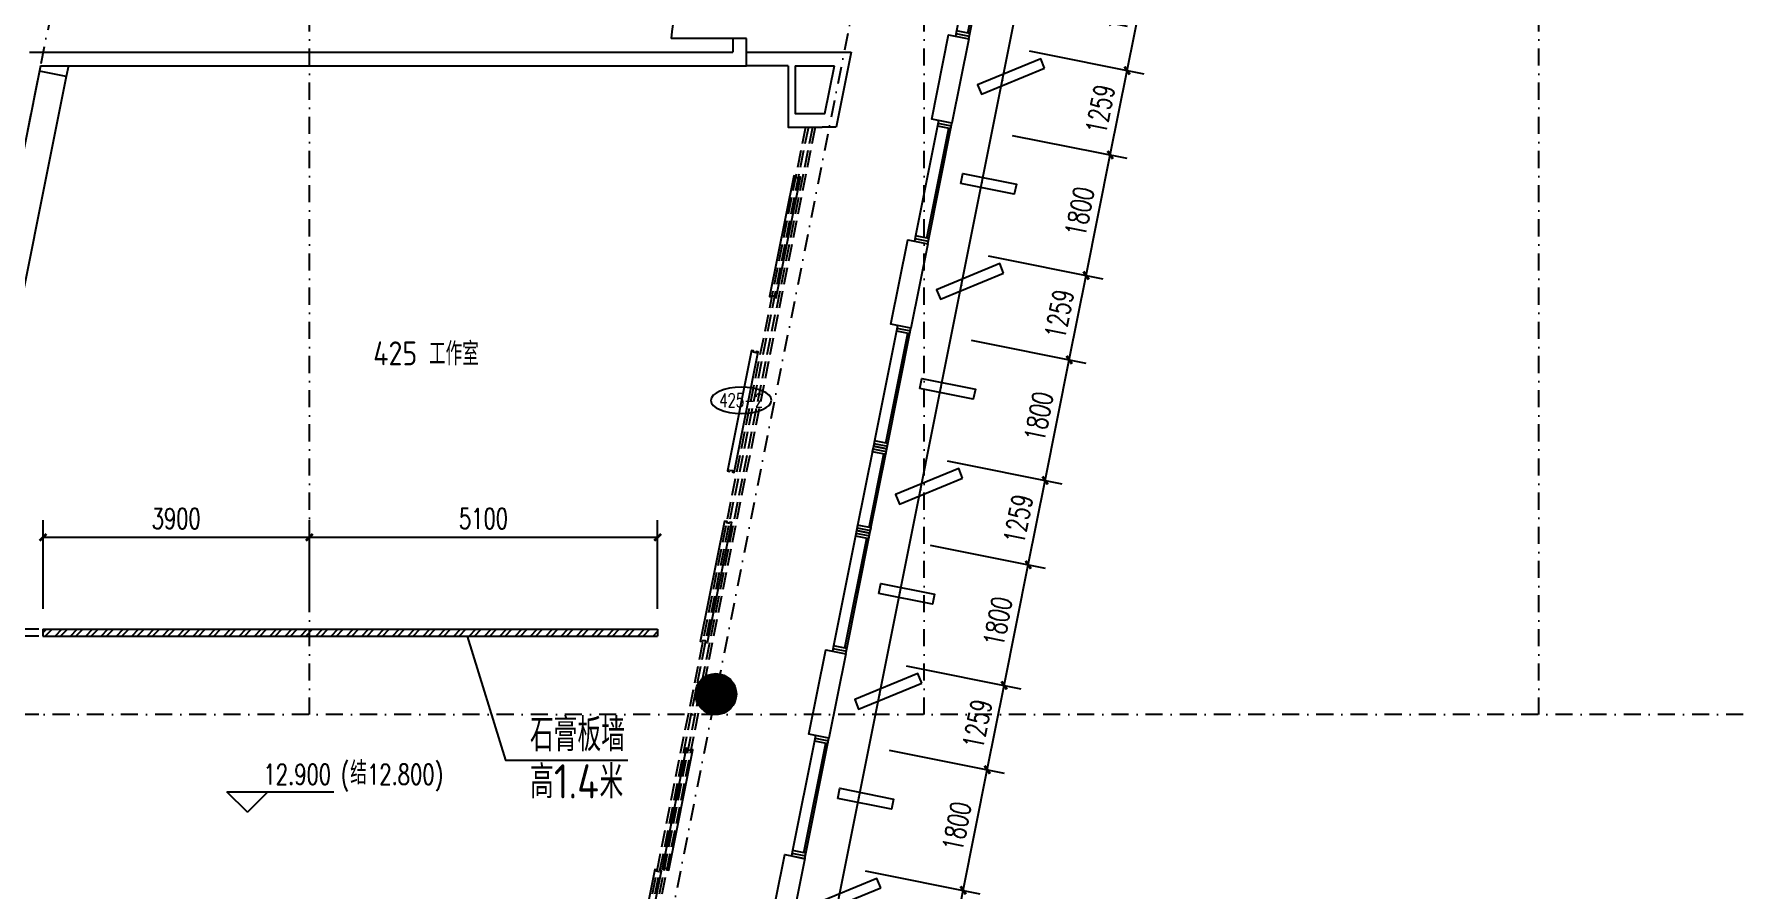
# Model space of a CAD drawing. Extents: x -354516 to 794396, y -401250 to -150594.
# Drawn here: x -271746 to -246784, y -334724 to -322196 of the extents above; entities that cross this region are included whole.
import ezdxf
from ezdxf.enums import TextEntityAlignment as Align

# ---------------------------------------------------------------- set-up
doc = ezdxf.new("R2010")
doc.units = 0
doc.header["$LTSCALE"] = 1000
doc.header["$MEASUREMENT"] = 0
for name, pattern in [('510I-01-Studio-plan-01$0$DASH', [0.35, 0.25, -0.1]), ('DASHDOT2', [0.5, 0.25, -0.125, 0, -0.125]), ('DOTE', [2.42, 2, -0.2, 0.02, -0.2])]:
    doc.linetypes.add(name, pattern=pattern)
for name, color, linetype in [('510p-01$0$Door No.', 252, 'Continuous'), ('an-furniture', 176, 'Continuous'), ('an-wall', 4, 'Continuous'), ('an-wndw', 2, 'Continuous'), ('an-wndw-mull-h', 2, 'Continuous'), ('COLUMN', 2, 'Continuous'), ('DIM_ELEV', 3, 'Continuous'), ('DOTE', 251, 'DOTE'), ('PUB_DIM', 3, 'Continuous'), ('PUB_HATCH', 8, 'Continuous'), ('PUB_TEXT', 7, 'Continuous'), ('SEE', 5, 'Continuous'), ('WALL', 2, 'Continuous'), ('WALL-MOVE', 6, 'Continuous'), ('WINDOW', 4, 'Continuous'), ('墙体', 7, 'Continuous'), ('房间名字和编号', 252, 'Continuous'), ('石膏墙体', 31, 'Continuous')]:
    doc.layers.add(name, color=color, linetype=linetype)
doc.styles.add('510p-04$0$_TCH_WINDOW', font='SIMPLEX', dxfattribs={"bigfont": 'GBCBIG'})
doc.styles.add('_TCH_DIM', font='SIMPLEX', dxfattribs={"bigfont": 'GBCBIG'})
doc.styles.add('_TCH_DIM_T3', font='SIMPLEX', dxfattribs={"width": 0.705882, "bigfont": 'GBCBIG'})
doc.styles.get("Standard").update_dxf_attribs({"font": 'gbenor.shx', "bigfont": 'gbcbig.shx'})
doc.dimstyles.new('_TCH_ARCH&&100', dxfattribs={"dimtxt": 297.5, "dimasz": 100, "dimexe": 250, "dimexo": 300, "dimgap": 126.25, "dimtad": 1, "dimdec": 0, "dimzin": 0, "dimdsep": 46, "dimtxsty": '_TCH_DIM_T3', "dimblk": 'ARCHTICK', "dimcen": 0.09, "dimclrt": 7, "dimazin": 2, "dimtfac": 1, "dimtdec": 0, "dimtix": 1, "dimtmove": 2, "dimatfit": 3, "dimfxl": 0, "dimtolj": 1, "dimtzin": 0, "dimarcsym": 0})

# ---------------------------------------------------------------- blocks, each defined once
blk = doc.blocks.new('GRID')
at = {"layer": '墙体', "color": 250, "linetype": 'DASHDOT2', "lineweight": -3}
for p, q in [((65920.9, 80687.3), (49202.5, -2904.3)), ((77197.5, 78432), (60479.2, -5159.7)), ((62936.4, 36586.5), (62936.4, 72586.5)), ((71936.4, 36586.5), (71936.4, 72586.5)), ((80936.4, 36586.5), (80936.4, 72586.5)), ((107436.4, 36586.5), (-19063.6, 36586.5))]:
    blk.add_line(p, q, dxfattribs=at)
blk = doc.blocks.new('A$C4BD07983')
at = {"layer": 'an-wndw-mull-h'}
blk.add_line((0, 0), (0, 200), dxfattribs=at)
blk.add_lwpolyline([(40, 200), (-40, 200), (-40, 0), (40, 0)], close=True, dxfattribs=at)
blk = doc.blocks.new('UBB side window')
at = {"layer": 'SEE'}
blk.add_lwpolyline([(498339312, 3089844226), (498338991, 3089842617)], dxfattribs=at)
at = {"layer": 'WINDOW'}
for points in [[(498339171, 3089842500), (498339524, 3089844265)], [(498339158, 3089842584), (498339479, 3089844192)]]:
    blk.add_lwpolyline(points, dxfattribs=at)
at = {"rotation": 258.6900676666284}
for p in [(498339320, 3089844265), (498338983, 3089842578)]:
    blk.add_blockref('A$C4BD07983', p, dxfattribs=at)
blk = doc.blocks.new('UBB Side Wall Model')
at = {"layer": 'an-wall'}
for points in [[(498339594, 3089843082), (498339623, 3089843230), (498340408, 3089843073), (498340378, 3089842926), (498339594, 3089843082)], [(498340222, 3089841771), (498340165, 3089841910), (498339241, 3089841529), (498339298, 3089841390), (498340222, 3089841771)], [(498338994, 3089840082), (498339023, 3089840230), (498339808, 3089840073), (498339778, 3089839926), (498338994, 3089840082)], [(498339622, 3089838771), (498339565, 3089838910), (498338641, 3089838529), (498338698, 3089838390), (498339622, 3089838771)]]:
    blk.add_lwpolyline(points, dxfattribs=at)
for points in [[(498339111, 3089842200), (498338864, 3089840965), (498338570, 3089841024), (498338817, 3089842259)], [(498338511, 3089839200), (498338264, 3089837965), (498337970, 3089838024), (498338217, 3089839259)]]:
    blk.add_lwpolyline(points, close=True, dxfattribs=at)
blk.add_point((498339903, 3089843097), dxfattribs=at)
at = {"layer": 'an-wndw'}
for p in [(498339603, 3089841597), (498339303, 3089840097), (498339003, 3089838597)]:
    blk.add_point(p, dxfattribs=at)
for p in [(-60, -300), (-660, -3300)]:
    blk.add_blockref('UBB side window', p, dxfattribs=at)
blk = doc.blocks.new('ubb glaz 2')
at = {"layer": 'an-wall'}
for points in [[(498274741, 3089861082), (498274712, 3089861230), (498273927, 3089861073), (498273957, 3089860926), (498274741, 3089861082)], [(498274113, 3089859771), (498274170, 3089859910), (498275094, 3089859529), (498275037, 3089859390), (498274113, 3089859771)], [(498275341, 3089858082), (498275312, 3089858230), (498274527, 3089858073), (498274557, 3089857926), (498275341, 3089858082)], [(498274713, 3089856771), (498274770, 3089856910), (498275694, 3089856529), (498275637, 3089856390), (498274713, 3089856771)]]:
    blk.add_lwpolyline(points, dxfattribs=at)
blk.add_lwpolyline([(498275824, 3089857200), (498276071, 3089855965), (498276365, 3089856024), (498276118, 3089857259)], close=True, dxfattribs=at)
blk.add_point((498274432, 3089861097), dxfattribs=at)
at = {"layer": 'an-wndw'}
for points in [[(498275471, 3089858965), (498275224, 3089860200)], [(498275420, 3089860239), (498275667, 3089859004)], [(498275484, 3089859049), (498275269, 3089860127)]]:
    blk.add_lwpolyline(points, dxfattribs=at)
for p in [(498274732, 3089859597), (498275032, 3089858097), (498275332, 3089856597)]:
    blk.add_point(p, dxfattribs=at)
at = {"layer": 'an-wndw', "xscale": -1}
for p in [(996614395, 17700), (996614995, 14700)]:
    blk.add_blockref('UBB side window', p, dxfattribs=at)
at = {"layer": 'an-wndw-mull-h', "xscale": -1, "rotation": 101.3099323333716}
for p in [(498275428, 3089860200), (498275659, 3089859043)]:
    blk.add_blockref('A$C4BD07983', p, dxfattribs=at)
blk = doc.blocks.new('A$C168904E7')
at = {"layer": 'an-furniture', "linetype": '510I-01-Studio-plan-01$0$DASH'}
for p, q in [((-396, 0), (4244, -23200)), ((-355, 0), (4285, -23200)), ((-294, 0), (4346, -23200)), ((-253, 0), (4387, -23200))]:
    blk.add_line(p, q, dxfattribs=at)
at = {"layer": 'WALL-MOVE'}
for points in [[(204, -2491), (175, -2497), (-178, -732), (-149, -726), (-145, -746), (-106, -738), (-109, -719), (-80, -713), (273, -2478), (244, -2484), (240, -2464), (200, -2472), (204, -2491)], [(821, -5047), (792, -5053), (439, -3288), (468, -3282), (472, -3301), (511, -3293), (507, -3274), (537, -3268), (890, -5033), (860, -5039), (856, -5019), (817, -5027), (821, -5047)], [(861, -5776), (832, -5782), (1185, -7547), (1214, -7541), (1210, -7521), (1250, -7514), (1254, -7533), (1283, -7527), (930, -5762), (901, -5768), (904, -5788), (865, -5796), (861, -5776)], [(1778, -10872), (1749, -10878), (1396, -9113), (1425, -9107), (1429, -9126), (1469, -9118), (1465, -9099), (1494, -9093), (1847, -10858), (1818, -10864), (1814, -10844), (1775, -10852), (1778, -10872)], [(2239, -12644), (2209, -12650), (1856, -10885), (1886, -10879), (1890, -10899), (1929, -10891), (1925, -10871), (1954, -10865), (2307, -12630), (2278, -12636), (2274, -12616), (2235, -12624), (2239, -12644)], [(2090, -12431), (2061, -12436), (2414, -14202), (2443, -14196), (2439, -14176), (2479, -14168), (2482, -14188), (2512, -14182), (2159, -12417), (2129, -12423), (2133, -12442), (2094, -12450), (2090, -12431)], [(3267, -17804), (3238, -17810), (2885, -16045), (2914, -16039), (2918, -16059), (2957, -16051), (2953, -16031), (2983, -16026), (3336, -17791), (3306, -17797), (3302, -17777), (3263, -17785), (3267, -17804)], [(3660, -20278), (3630, -20284), (3277, -18519), (3307, -18513), (3311, -18532), (3350, -18525), (3346, -18505), (3375, -18499), (3728, -20264), (3699, -20270), (3695, -20250), (3656, -20258), (3660, -20278)], [(3932, -21128), (3902, -21134), (4255, -22899), (4285, -22893), (4281, -22874), (4320, -22866), (4324, -22885), (4353, -22880), (4000, -21115), (3971, -21120), (3975, -21140), (3936, -21148), (3932, -21128)]]:
    blk.add_lwpolyline(points, dxfattribs=at)
blk = doc.blocks.new('_ArchTick')
at = {"color": 0, "linetype": 'ByBlock', "const_width": 0.4}
blk.add_lwpolyline([(-0.5, -0.5), (0.5, 0.5)], dxfattribs=at)
blk = doc.blocks.new('*D543')
at = {"layer": 'Defpoints', "color": 0}
for p in [(-259872, -334384), (-258142, -334730), (-260119, -335619)]:
    blk.add_point(p, dxfattribs=at)
at = {"layer": 'PUB_DIM', "color": 0, "lineweight": -2}
for p, q in [((-259578, -334443), (-257897, -334779)), ((-258389, -335965), (-258142, -334730)), ((-259825, -335678), (-258144, -336014))]:
    blk.add_line(p, q, dxfattribs=at)
at = {"layer": 'PUB_DIM', "color": 0, "lineweight": -2, "xscale": 100, "yscale": 100, "zscale": 100}
for p, rotation in [((-258142, -334730), 78.690067402127), ((-258389, -335965), 258.690067402127)]:
    blk.add_blockref('_ArchTick', p, dxfattribs=dict(at, rotation=rotation))
at = {"layer": 'PUB_DIM', "color": 7, "insert": (-258535, -335294), "char_height": 297.5, "attachment_point": 5, "rotation": 78.6901, "style": '_TCH_DIM_T3'}
blk.add_mtext('\\A1;1259', dxfattribs=at)
blk = doc.blocks.new('*D544')
at = {"layer": 'Defpoints', "color": 0}
for p in [(-259519, -332619), (-257789, -332965), (-259872, -334384)]:
    blk.add_point(p, dxfattribs=at)
at = {"layer": 'PUB_DIM', "color": 0, "lineweight": -2}
for p, q in [((-259225, -332678), (-257544, -333014)), ((-258142, -334730), (-257789, -332965)), ((-259578, -334443), (-257897, -334779))]:
    blk.add_line(p, q, dxfattribs=at)
at = {"layer": 'PUB_DIM', "color": 0, "lineweight": -2, "xscale": 100, "yscale": 100, "zscale": 100}
for p, rotation in [((-257789, -332965), 78.69006740212704), ((-258142, -334730), 258.6900674021271)]:
    blk.add_blockref('_ArchTick', p, dxfattribs=dict(at, rotation=rotation))
at = {"layer": 'PUB_DIM', "color": 7, "insert": (-258235, -333794), "char_height": 297.5, "attachment_point": 5, "rotation": 78.6901, "style": '_TCH_DIM_T3'}
blk.add_mtext('\\A1;1800', dxfattribs=at)
blk = doc.blocks.new('*D545')
at = {"layer": 'Defpoints', "color": 0}
for p in [(-259272, -331384), (-257542, -331730), (-259519, -332619)]:
    blk.add_point(p, dxfattribs=at)
at = {"layer": 'PUB_DIM', "color": 0, "lineweight": -2}
for p, q in [((-258978, -331443), (-257297, -331779)), ((-257789, -332965), (-257542, -331730)), ((-259225, -332678), (-257544, -333014))]:
    blk.add_line(p, q, dxfattribs=at)
at = {"layer": 'PUB_DIM', "color": 0, "lineweight": -2, "xscale": 100, "yscale": 100, "zscale": 100}
for p, rotation in [((-257542, -331730), 78.69006740212829), ((-257789, -332965), 258.6900674021283)]:
    blk.add_blockref('_ArchTick', p, dxfattribs=dict(at, rotation=rotation))
at = {"layer": 'PUB_DIM', "color": 7, "insert": (-257935, -332294), "char_height": 297.5, "attachment_point": 5, "rotation": 78.6901, "style": '_TCH_DIM_T3'}
blk.add_mtext('\\A1;1259', dxfattribs=at)
blk = doc.blocks.new('*D546')
at = {"layer": 'Defpoints', "color": 0}
for p in [(-258919, -329619), (-257189, -329965), (-259272, -331384)]:
    blk.add_point(p, dxfattribs=at)
at = {"layer": 'PUB_DIM', "color": 0, "lineweight": -2}
for p, q in [((-258625, -329678), (-256944, -330014)), ((-257542, -331730), (-257189, -329965)), ((-258978, -331443), (-257297, -331779))]:
    blk.add_line(p, q, dxfattribs=at)
at = {"layer": 'PUB_DIM', "color": 0, "lineweight": -2, "xscale": 100, "yscale": 100, "zscale": 100}
for p, rotation in [((-257189, -329965), 78.69006740212797), ((-257542, -331730), 258.690067402128)]:
    blk.add_blockref('_ArchTick', p, dxfattribs=dict(at, rotation=rotation))
at = {"layer": 'PUB_DIM', "color": 7, "insert": (-257635, -330794), "char_height": 297.5, "attachment_point": 5, "rotation": 78.6901, "style": '_TCH_DIM_T3'}
blk.add_mtext('\\A1;1800', dxfattribs=at)
blk = doc.blocks.new('*D547')
at = {"layer": 'Defpoints', "color": 0}
for p in [(-258672, -328384), (-256942, -328730), (-258919, -329619)]:
    blk.add_point(p, dxfattribs=at)
at = {"layer": 'PUB_DIM', "color": 0, "lineweight": -2}
for p, q in [((-258378, -328443), (-256697, -328779)), ((-257189, -329965), (-256942, -328730)), ((-258625, -329678), (-256944, -330014))]:
    blk.add_line(p, q, dxfattribs=at)
at = {"layer": 'PUB_DIM', "color": 0, "lineweight": -2, "xscale": 100, "yscale": 100, "zscale": 100}
for p, rotation in [((-256942, -328730), 78.69006740212751), ((-257189, -329965), 258.6900674021275)]:
    blk.add_blockref('_ArchTick', p, dxfattribs=dict(at, rotation=rotation))
at = {"layer": 'PUB_DIM', "color": 7, "insert": (-257335, -329294), "char_height": 297.5, "attachment_point": 5, "rotation": 78.6901, "style": '_TCH_DIM_T3'}
blk.add_mtext('\\A1;1259', dxfattribs=at)
blk = doc.blocks.new('*D548')
at = {"layer": 'Defpoints', "color": 0}
for p in [(-258319, -326619), (-256589, -326965), (-258672, -328384)]:
    blk.add_point(p, dxfattribs=at)
at = {"layer": 'PUB_DIM', "color": 0, "lineweight": -2}
for p, q in [((-258025, -326678), (-256344, -327014)), ((-256942, -328730), (-256589, -326965)), ((-258378, -328443), (-256697, -328779))]:
    blk.add_line(p, q, dxfattribs=at)
at = {"layer": 'PUB_DIM', "color": 0, "lineweight": -2, "xscale": 100, "yscale": 100, "zscale": 100}
for p, rotation in [((-256589, -326965), 78.69006740212741), ((-256942, -328730), 258.6900674021274)]:
    blk.add_blockref('_ArchTick', p, dxfattribs=dict(at, rotation=rotation))
at = {"layer": 'PUB_DIM', "color": 7, "insert": (-257035, -327794), "char_height": 297.5, "attachment_point": 5, "rotation": 78.6901, "style": '_TCH_DIM_T3'}
blk.add_mtext('\\A1;1800', dxfattribs=at)
blk = doc.blocks.new('*D549')
at = {"layer": 'Defpoints', "color": 0}
for p in [(-258072, -325384), (-256342, -325730), (-258319, -326619)]:
    blk.add_point(p, dxfattribs=at)
at = {"layer": 'PUB_DIM', "color": 0, "lineweight": -2}
for p, q in [((-257778, -325443), (-256097, -325779)), ((-256589, -326965), (-256342, -325730)), ((-258025, -326678), (-256344, -327014))]:
    blk.add_line(p, q, dxfattribs=at)
at = {"layer": 'PUB_DIM', "color": 0, "lineweight": -2, "xscale": 100, "yscale": 100, "zscale": 100}
for p, rotation in [((-256342, -325730), 78.690067402127), ((-256589, -326965), 258.690067402127)]:
    blk.add_blockref('_ArchTick', p, dxfattribs=dict(at, rotation=rotation))
at = {"layer": 'PUB_DIM', "color": 7, "insert": (-256735, -326294), "char_height": 297.5, "attachment_point": 5, "rotation": 78.6901, "style": '_TCH_DIM_T3'}
blk.add_mtext('\\A1;1259', dxfattribs=at)
blk = doc.blocks.new('*D550')
at = {"layer": 'Defpoints', "color": 0}
for p in [(-257719, -323619), (-255989, -323965), (-258072, -325384)]:
    blk.add_point(p, dxfattribs=at)
at = {"layer": 'PUB_DIM', "color": 0, "lineweight": -2}
for p, q in [((-257425, -323678), (-255744, -324014)), ((-256342, -325730), (-255989, -323965)), ((-257778, -325443), (-256097, -325779))]:
    blk.add_line(p, q, dxfattribs=at)
at = {"layer": 'PUB_DIM', "color": 0, "lineweight": -2, "xscale": 100, "yscale": 100, "zscale": 100}
for p, rotation in [((-255989, -323965), 78.69006740212741), ((-256342, -325730), 258.6900674021274)]:
    blk.add_blockref('_ArchTick', p, dxfattribs=dict(at, rotation=rotation))
at = {"layer": 'PUB_DIM', "color": 7, "insert": (-256435, -324794), "char_height": 297.5, "attachment_point": 5, "rotation": 78.6901, "style": '_TCH_DIM_T3'}
blk.add_mtext('\\A1;1800', dxfattribs=at)
blk = doc.blocks.new('*D551')
at = {"layer": 'Defpoints', "color": 0}
for p in [(-257472, -322384), (-255742, -322730), (-257719, -323619)]:
    blk.add_point(p, dxfattribs=at)
at = {"layer": 'PUB_DIM', "color": 0, "lineweight": -2}
for p, q in [((-257178, -322443), (-255497, -322779)), ((-255989, -323965), (-255742, -322730)), ((-257425, -323678), (-255744, -324014))]:
    blk.add_line(p, q, dxfattribs=at)
at = {"layer": 'PUB_DIM', "color": 0, "lineweight": -2, "xscale": 100, "yscale": 100, "zscale": 100}
for p, rotation in [((-255742, -322730), 78.69006740212829), ((-255989, -323965), 258.6900674021283)]:
    blk.add_blockref('_ArchTick', p, dxfattribs=dict(at, rotation=rotation))
at = {"layer": 'PUB_DIM', "color": 7, "insert": (-256135, -323294), "char_height": 297.5, "attachment_point": 5, "rotation": 78.6901, "style": '_TCH_DIM_T3'}
blk.add_mtext('\\A1;1259', dxfattribs=at)
blk = doc.blocks.new('*D552')
at = {"layer": 'Defpoints', "color": 0}
for p in [(-257119, -320619), (-255389, -320965), (-257472, -322384)]:
    blk.add_point(p, dxfattribs=at)
at = {"layer": 'PUB_DIM', "color": 0, "lineweight": -2}
for p, q in [((-256825, -320678), (-255144, -321014)), ((-255742, -322730), (-255389, -320965)), ((-257178, -322443), (-255497, -322779))]:
    blk.add_line(p, q, dxfattribs=at)
at = {"layer": 'PUB_DIM', "color": 0, "lineweight": -2, "xscale": 100, "yscale": 100, "zscale": 100}
for p, rotation in [((-255389, -320965), 78.69006740212741), ((-255742, -322730), 258.6900674021274)]:
    blk.add_blockref('_ArchTick', p, dxfattribs=dict(at, rotation=rotation))
at = {"layer": 'PUB_DIM', "color": 7, "insert": (-255835, -321794), "char_height": 297.5, "attachment_point": 5, "rotation": 78.6901, "style": '_TCH_DIM_T3'}
blk.add_mtext('\\A1;1800', dxfattribs=at)
blk = doc.blocks.new('_YZH')
at = {"color": 255}
blk.add_circle((0, 0), 0.5, dxfattribs=at)
at = {"layer": 'PUB_HATCH', "color": 250, "const_width": 0.5}
blk.add_lwpolyline([(-0.25, 0, 1), (0.25, 0, 1)], format="xyb", close=True, dxfattribs=at)
blk = doc.blocks.new('510p-04$0$Door_Tag')
at = {"extrusion": (0, 0, -1)}
blk.add_ellipse((0, 0), major_axis=(443, 1), ratio=0.431859, dxfattribs=at)
at = {"style": '510p-04$0$_TCH_WINDOW', "width": 0.705882}
blk.add_attdef('DOOR_TAG', text='', height=200, dxfattribs=at).set_placement((0, 0), align=Align.MIDDLE_CENTER)
blk = doc.blocks.new('F8D958FG9FF')
at = {"layer": '房间名字和编号'}
for s, height, p in [('工作室', 337.6, (-60875, -374064)), ('425', 350, (-61692, -374064))]:
    blk.add_text(s, height=height, dxfattribs=at).set_placement(p)
blk = doc.blocks.new('*D507')
at = {"layer": 'Defpoints', "color": 0}
for p in [(-272132, -330908), (-271376, -330908), (-271376, -331008)]:
    blk.add_point(p, dxfattribs=at)
at = {"layer": 'PUB_DIM', "color": 0, "lineweight": -2}
for p, q in [((-271676, -330908), (-272382, -330908)), ((-272132, -330908), (-272132, -330808)), ((-272132, -331008), (-272132, -330908)), ((-271676, -331008), (-272382, -331008)), ((-272132, -331008), (-272132, -331108))]:
    blk.add_line(p, q, dxfattribs=at)
at = {"layer": 'PUB_DIM', "color": 0, "lineweight": -2, "xscale": 100, "yscale": 100, "zscale": 100}
for p, rotation in [((-272132, -330908), 270), ((-272132, -331008), 90)]:
    blk.add_blockref('_ArchTick', p, dxfattribs=dict(at, rotation=rotation))
at = {"layer": 'PUB_DIM', "color": 7, "insert": (-272407, -330558), "char_height": 297.5, "attachment_point": 5, "rotation": 90, "style": '_TCH_DIM_T3'}
blk.add_mtext('\\A1;100', dxfattribs=at)
blk = doc.blocks.new('*D508')
at = {"layer": 'Defpoints', "color": 0}
for p in [(-272132, -331008), (-271376, -331008), (-271376, -332158)]:
    blk.add_point(p, dxfattribs=at)
at = {"layer": 'PUB_DIM', "color": 0, "lineweight": -2}
for p, q in [((-271676, -331008), (-272382, -331008)), ((-272132, -332158), (-272132, -331008)), ((-271676, -332158), (-272382, -332158))]:
    blk.add_line(p, q, dxfattribs=at)
at = {"layer": 'PUB_DIM', "color": 0, "lineweight": -2, "xscale": 100, "yscale": 100, "zscale": 100}
for p, rotation in [((-272132, -331008), 90), ((-272132, -332158), 270)]:
    blk.add_blockref('_ArchTick', p, dxfattribs=dict(at, rotation=rotation))
at = {"layer": 'PUB_DIM', "color": 7, "insert": (-272407, -331583), "char_height": 297.5, "attachment_point": 5, "rotation": 90, "style": '_TCH_DIM_T3'}
blk.add_mtext('\\A1;1150', dxfattribs=at)
blk = doc.blocks.new('*D509')
at = {"layer": 'Defpoints', "color": 0}
for p in [(-267716, -329562), (-271616, -330908), (-267716, -330908)]:
    blk.add_point(p, dxfattribs=at)
at = {"layer": 'PUB_DIM', "color": 0, "lineweight": -2}
for p, q in [((-271616, -330608), (-271616, -329312)), ((-267716, -330608), (-267716, -329312)), ((-271616, -329562), (-267716, -329562))]:
    blk.add_line(p, q, dxfattribs=at)
at = {"layer": 'PUB_DIM', "color": 0, "lineweight": -2, "xscale": 100, "yscale": 100, "zscale": 100, "rotation": 180}
blk.add_blockref('_ArchTick', (-271616, -329562), dxfattribs=at)
at = {"layer": 'PUB_DIM', "color": 0, "lineweight": -2, "xscale": 100, "yscale": 100, "zscale": 100}
blk.add_blockref('_ArchTick', (-267716, -329562), dxfattribs=at)
at = {"layer": 'PUB_DIM', "color": 7, "insert": (-269666, -329287), "char_height": 297.5, "attachment_point": 5, "style": '_TCH_DIM_T3'}
blk.add_mtext('\\A1;3900', dxfattribs=at)
blk = doc.blocks.new('*D510')
at = {"layer": 'Defpoints', "color": 0}
for p in [(-262616, -329562), (-267716, -330908), (-262616, -330908)]:
    blk.add_point(p, dxfattribs=at)
at = {"layer": 'PUB_DIM', "color": 0, "lineweight": -2}
for p, q in [((-267716, -330608), (-267716, -329312)), ((-262616, -330608), (-262616, -329312)), ((-267716, -329562), (-262616, -329562))]:
    blk.add_line(p, q, dxfattribs=at)
at = {"layer": 'PUB_DIM', "color": 0, "lineweight": -2, "xscale": 100, "yscale": 100, "zscale": 100, "rotation": 180}
blk.add_blockref('_ArchTick', (-267716, -329562), dxfattribs=at)
at = {"layer": 'PUB_DIM', "color": 0, "lineweight": -2, "xscale": 100, "yscale": 100, "zscale": 100}
blk.add_blockref('_ArchTick', (-262616, -329562), dxfattribs=at)
at = {"layer": 'PUB_DIM', "color": 7, "insert": (-265166, -329287), "char_height": 297.5, "attachment_point": 5, "style": '_TCH_DIM_T3'}
blk.add_mtext('\\A1;5100', dxfattribs=at)

msp = doc.modelspace()

# ---------------------------------------------------------------- hatches: boundary and pattern name
at = {"layer": '石膏墙体'}
h = msp.add_hatch(dxfattribs=at)
h.set_pattern_fill('STEEL', color=31, scale=100)
h.set_pattern_definition([(45, (-401867.86, 38234.91), (-112.2532, 112.2532), []), (45, (-401867.86, 38314.28), (-112.2532, 112.2532), [])])
h.paths.add_polyline_path([(-262616.2, -330908.1), (-262616.2, -331008.1), (-271616.2, -331008.1), (-271616.2, -330908.1)])

# ---------------------------------------------------------------- linework, layer by layer
at = {"layer": 'an-furniture'}
for points in [[(-271243.4, -322658.1), (-271274.8, -322815), (-271667.1, -322736.5)], [(-271274.8, -322815), (-272212.5, -327503.5)]]:
    msp.add_lwpolyline(points, dxfattribs=at)
at = {"layer": 'DIM_ELEV'}
for p, q in [((-268622.7, -333585.9), (-268922.7, -333285.9)), ((-268922.7, -333285.9), (-267357.7, -333285.9)), ((-268622.7, -333585.9), (-268322.7, -333285.9))]:
    msp.add_line(p, q, dxfattribs=at)
at = {"layer": 'SEE'}
msp.add_line((-266472.3, -367384), (-255319.3, -311626.7), dxfattribs=at)
at = {"layer": 'WALL'}
for p, q in [((-261315.7, -322258.8), (-261515.7, -322258.8)), ((-261515.7, -322258.8), (-261515.7, -322458.1)), ((-261315.7, -322658.1), (-261315.7, -322258.8)), ((-271815.3, -322458.1), (-261515.7, -322458.1)), ((-261315.7, -322658.1), (-261315.7, -322458)), ((-261315.7, -322458.4), (-259781.6, -322458.1)), ((-259781.6, -322458.1), (-260001.7, -323558.2)), ((-271651.4, -322658.1), (-272604.9, -327425)), ((-271651.4, -322658.1), (-261315.7, -322658.1)), ((-260001.7, -323558.2), (-260205.6, -323558.2))]:
    msp.add_line(p, q, dxfattribs=at)
for points in [[(-260703.7, -322658.1), (-261315.7, -322658.1)], [(-260703.7, -322658.1), (-260703.7, -323558.2), (-260205.6, -323558.2)], [(-260603.7, -322658.1), (-260603.7, -323358.2), (-260165.6, -323358.2), (-260025.6, -322658.1)], [(-260603.7, -322658.1), (-260025.6, -322658.1)]]:
    msp.add_lwpolyline(points, dxfattribs=at)
at = {"layer": 'WINDOW'}
msp.add_line((-261415.7, -322258.8), (-262415.7, -322258.8), dxfattribs=at)
msp.add_arc((-261415.7, -322258.8), 1000, 90, 180, dxfattribs=at)
at = {"layer": '石膏墙体', "color": 31}
for p, q in [((-271616.2, -330908.1), (-262616.2, -330908.1)), ((-271616.2, -330908.1), (-271616.2, -331008.1)), ((-262616.2, -330908.1), (-262616.2, -331008.1)), ((-271616.2, -331008.1), (-262616.2, -331008.1))]:
    msp.add_line(p, q, dxfattribs=at)
msp.add_lwpolyline([(-265404.6, -331008.1), (-264843.3, -332826.3), (-263051.9, -332826.3)], dxfattribs=at)

# ---------------------------------------------------------------- block references
at = {"xscale": -1}
msp.add_blockref('ubb glaz 2', (498015963.1, -3090188466.1), dxfattribs=at)
at = {"layer": '510p-01$0$Door No.'}
msp.add_blockref('510p-04$0$Door_Tag', (-261392.7, -327556.8), dxfattribs=at).add_auto_attribs({'DOOR_TAG': '425-2'})
at = {"layer": 'an-furniture', "xscale": -1}
msp.add_blockref('A$C168904E7', (-260703.6, -323558.2), dxfattribs=at)
at = {"layer": 'an-wndw'}
for p in [(-498597171.9, -3090164466.1), (-498599571.9, -3090176466.1)]:
    msp.add_blockref('UBB Side Wall Model', p, dxfattribs=at)
at = {"layer": 'COLUMN', "xscale": 600, "yscale": 600, "zscale": 600}
msp.add_blockref('_YZH', (-261763.6, -331858.1), dxfattribs=at)
at = {"layer": 'DOTE'}
msp.add_blockref('GRID', (-330652.1, -368744.6), dxfattribs=at)
at = {"layer": '房间名字和编号'}
msp.add_blockref('F8D958FG9FF', (-205088.9, 47019.9), dxfattribs=at)

# ---------------------------------------------------------------- texts
at = {"layer": 'PUB_TEXT', "style": '_TCH_DIM', "width": 0.705882}
for s, p in [('12.900', (-268387.7, -333180.9)), ('(', (-267257.7, -333180.9)), ('12.800)', (-266872, -333180.9))]:
    msp.add_text(s, height=297.5, dxfattribs=at).set_placement(p)
at = {"layer": 'PUB_TEXT', "style": '_TCH_DIM'}
msp.add_text('结', height=337.6, dxfattribs=at).set_placement((-267117.7, -333180.9))
at = {"layer": '石膏墙体', "color": 31}
for s, height, p in [('石膏板墙', 482.27, (-264485.1, -332694.1)), ('高', 482.3, (-264485.1, -333385.1)), ('1.4', 500, (-264134, -333385.1)), ('米', 482.3, (-263467.3, -333385.1))]:
    msp.add_text(s, height=height, dxfattribs=at).set_placement(p)

# ---------------------------------------------------------------- dimensions: what is measured, and where the dimension line sits
at = {"layer": 'PUB_DIM'}
for p1, p2, distance, picture, middle in [((-257472.3, -322384), (-257119.3, -320618.9), -1764.5, '*D552', (-255835.2, -321793.6)), ((-257719.3, -323618.9), (-257472.3, -322384), -1764.5, '*D551', (-256135.2, -323293.6)), ((-258072.3, -325384), (-257719.3, -323618.9), -1764.5, '*D550', (-256435.2, -324793.6)), ((-258319.3, -326618.9), (-258072.3, -325384), -1764.5, '*D549', (-256735.2, -326293.6)), ((-258672.3, -328384), (-258319.3, -326618.9), -1764.5, '*D548', (-257035.2, -327793.6)), ((-258919.3, -329618.9), (-258672.3, -328384), -1764.5, '*D547', (-257335.2, -329293.6)), ((-271616.1623, -330908.0599), (-267715.7039, -330908.0599), 1345.5661, '*D509', (-269665.9331, -329287.4938)), ((-267715.7039, -330908.0599), (-262616.161, -330908.0599), 1345.5661, '*D510', (-265165.9325, -329287.4938)), ((-259272.3, -331384), (-258919.3, -329618.9), -1764.5, '*D546', (-257635.2, -330793.6)), ((-271375.7, -332158.1), (-271375.7, -331008.1), 756.7, '*D508', (-272407.4, -331583.1)), ((-259519.3, -332618.9), (-259272.3, -331384), -1764.5, '*D545', (-257935.2, -332293.6)), ((-259872.3, -334384), (-259519.3, -332618.9), -1764.5, '*D544', (-258235.2, -333793.6)), ((-260119.3, -335618.9), (-259872.3, -334384), -1764.5, '*D543', (-258535.2, -335293.6))]:
    dim = msp.add_aligned_dim(p1=p1, p2=p2, distance=distance, dimstyle='_TCH_ARCH&&100', dxfattribs=at)
    dim.commit()
    dim.dimension.update_dxf_attribs({"geometry": picture, "text_midpoint": middle})
dim = msp.add_linear_dim(base=(-272132.4, -330908.1), p1=(-271375.7, -331008.1), p2=(-271375.7, -330908.1), angle=90, dimstyle='_TCH_ARCH&&100', dxfattribs=at)
dim.commit()
dim.dimension.update_dxf_attribs({"geometry": '*D507', "text_midpoint": (-272407.4, -330558.1), "dimtype": 161})

doc.saveas('drawing.dxf')
